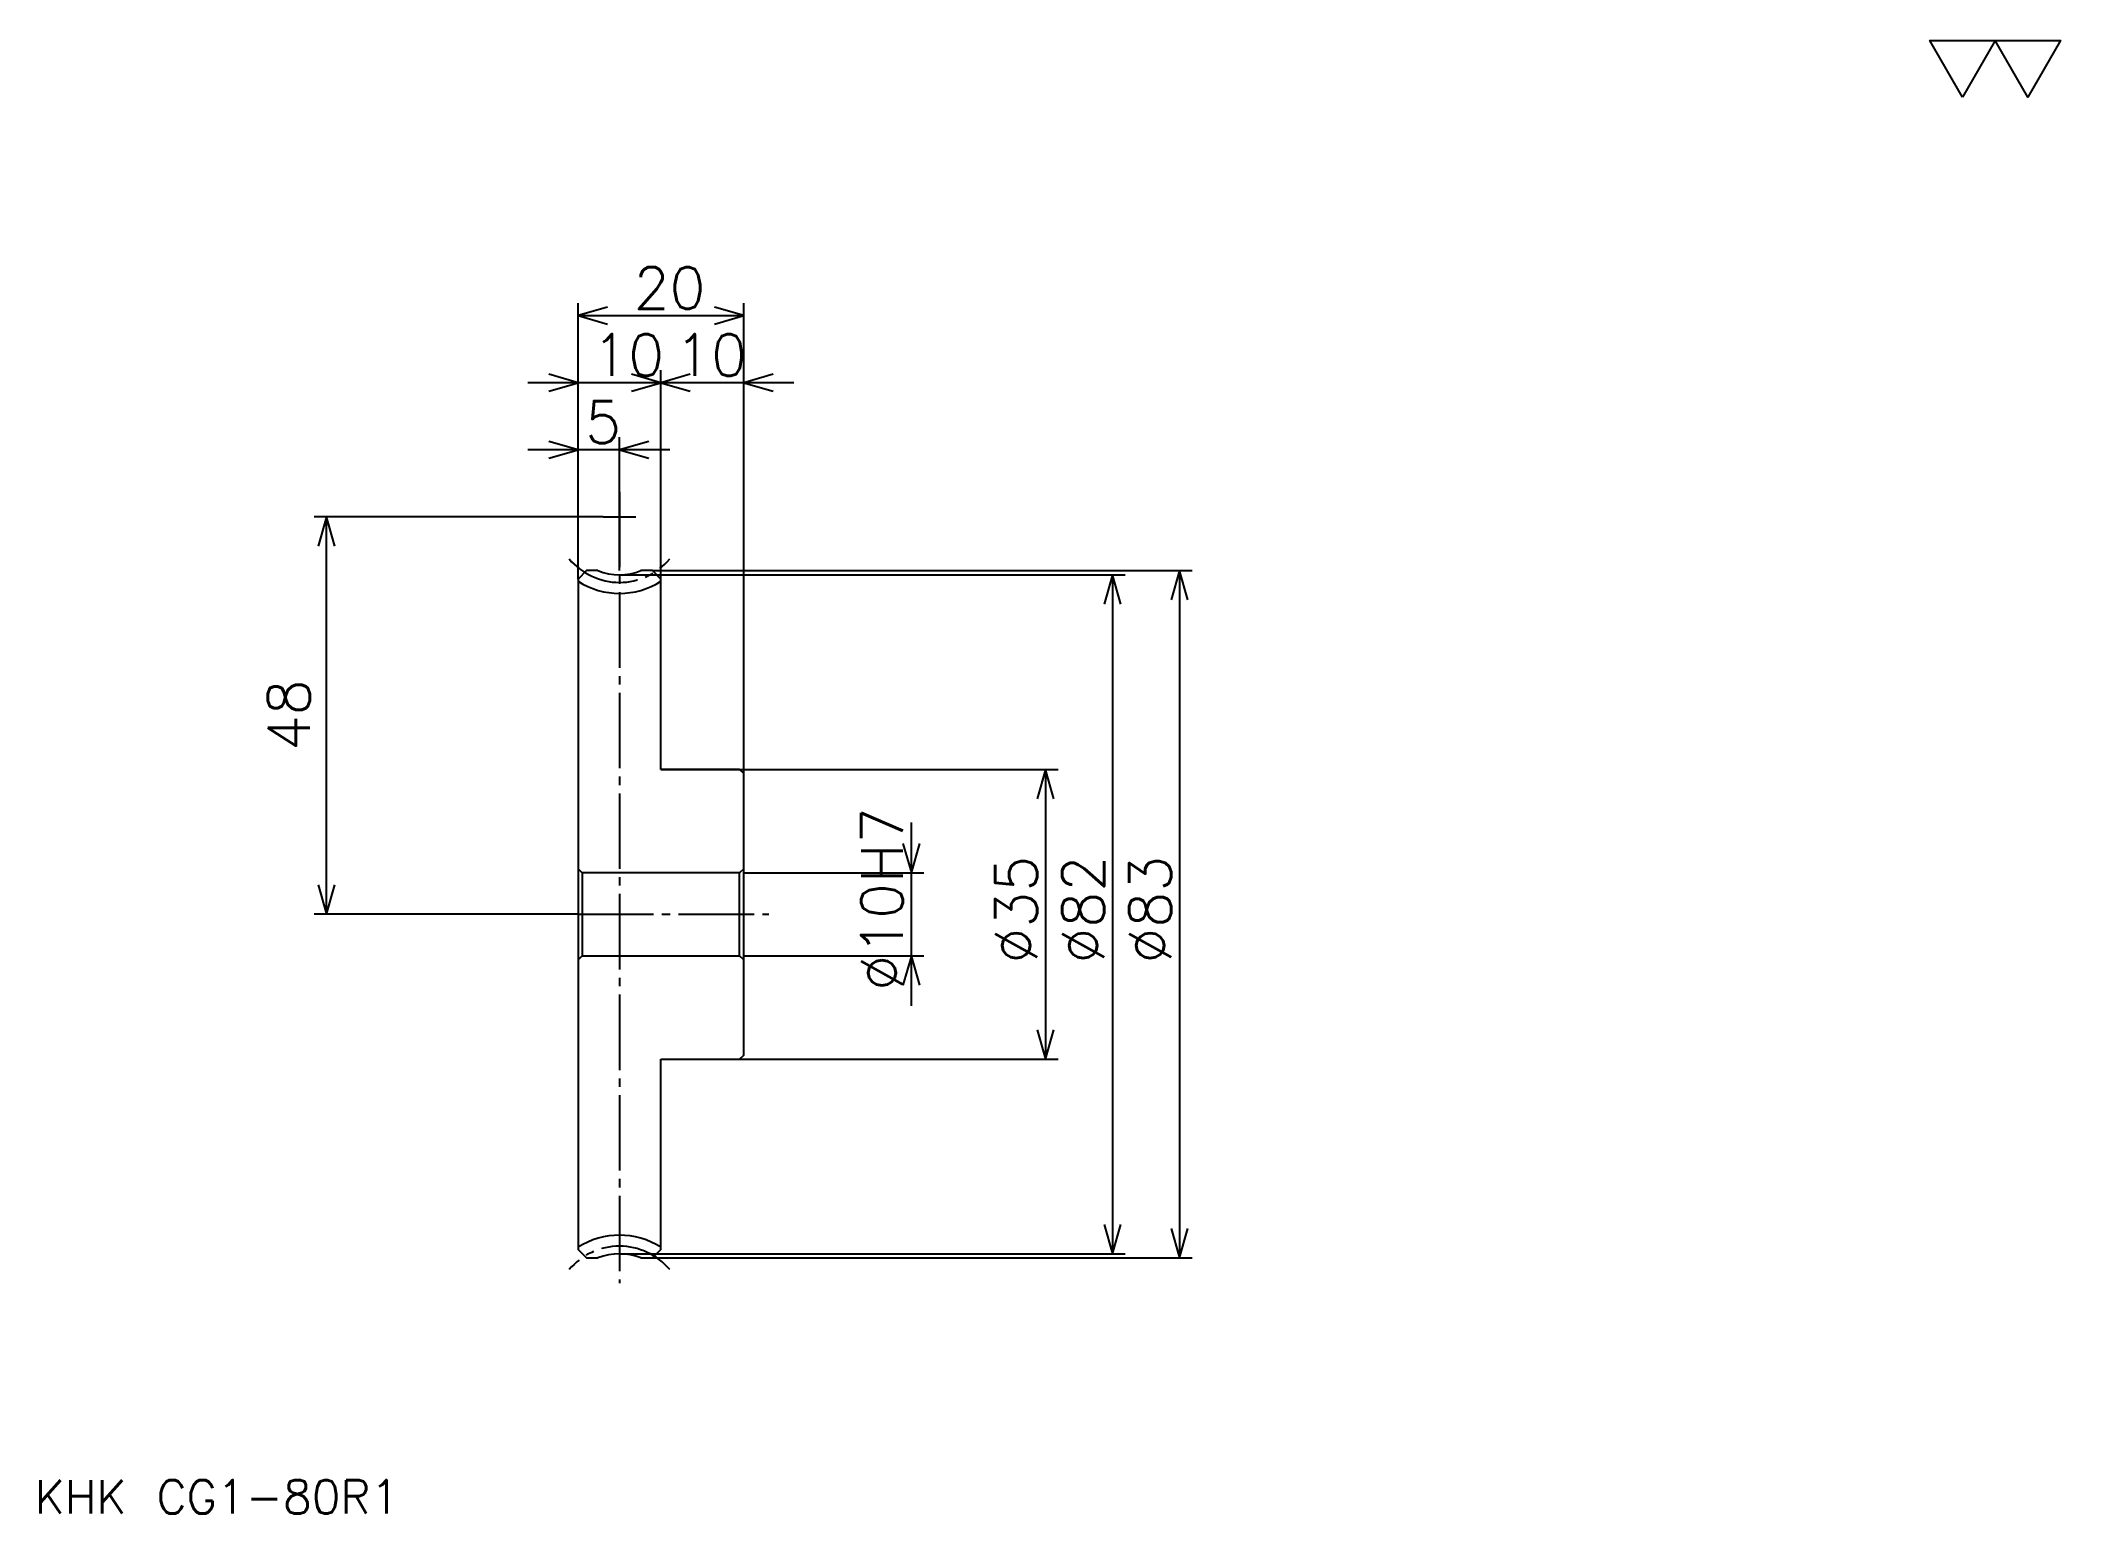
# Model space of a CAD drawing. Extents: x 11 to 255, y 11 to 189.
import ezdxf

# ---------------------------------------------------------------- set-up
doc = ezdxf.new("R2010")
doc.units = 0
doc.linetypes.add('DASHDOT', pattern=[12.146341, 9.109756, -1.012195, 1.012195, -1.012195])
doc.layers.get('0').update_dxf_attribs({"linetype": 'CONTINUOUS'})
doc.layers.add('DASHDOT', color=6, linetype='DASHDOT')
doc.styles.add('KANJI', font='TXT', dxfattribs={"bigfont": 'BIGFONT'})

msp = doc.modelspace()

# ---------------------------------------------------------------- linework, layer by layer
at = {"color": 5}
for p, q in [((75.743896, 125.006104), (75.743896, 157.317078)), ((95.743896, 125.006104), (95.743896, 157.317078)), ((75.743896, 155.798782), (95.743896, 155.798782)), ((85.743896, 125.006104), (85.743896, 149.219513)), ((91.81707, 147.701233), (69.670723, 147.701233)), ((101.81707, 147.701233), (79.670723, 147.701233)), ((86.81707, 139.603668), (69.670723, 139.603668)), ((80.743896, 125.006104), (80.743896, 141.121948)), ((78.780479, 131.506104), (43.859749, 131.506104)), ((45.378044, 83.506104), (45.378044, 131.506104)), ((75.743896, 123.993912), (75.743896, 125.006104)), ((80.743896, 124.506104), (95.743896, 124.506104)), ((84.731705, 125.006104), (95.743896, 125.006104)), ((85.743896, 123.993912), (85.743896, 125.006104)), ((95.743896, 125.006104), (149.896332, 125.006104)), ((95.743896, 100.506104), (95.743896, 125.006104)), ((95.743896, 124.506104), (141.798782, 124.506104)), ((140.280487, 124.506104), (140.280487, 42.506104)), ((148.378052, 125.006104), (148.378052, 42.006104)), ((85.743896, 101.006104), (95.743896, 101.006104)), ((95.743896, 101.006104), (133.701218, 101.006104)), ((132.182922, 101.006104), (132.182922, 66.006104)), ((115.987801, 72.43293), (115.987801, 94.579277)), ((95.743896, 88.506104), (117.506088, 88.506104)), ((75.743896, 83.506104), (43.859749, 83.506104)), ((95.743896, 78.506104), (117.506088, 78.506104)), ((85.743896, 66.006104), (95.743896, 66.006104)), ((95.743896, 66.006104), (133.701218, 66.006104)), ((80.743896, 42.506104), (95.743896, 42.506104)), ((84.731705, 42.006104), (95.743896, 42.006104)), ((95.743896, 42.506104), (141.798782, 42.506104)), ((95.743896, 42.006104), (149.896332, 42.006104))]:
    msp.add_line(p, q, dxfattribs=at)
at = {"color": 4}
for p, q in [((95.743896, 89.006104), (95.243896, 88.506104)), ((75.743896, 78.006104), (76.243896, 78.506104)), ((95.743896, 78.006104), (95.243896, 78.506104))]:
    msp.add_line(p, q, dxfattribs=at)
at = {"color": 7}
msp.add_lwpolyline([(242.926834, 182.195129), (238.979279, 189.037567), (254.769516, 189.037567), (250.82196, 182.195129), (246.87439, 189.037567), (242.926834, 182.195129)], dxfattribs=at)
at = {"color": 5}
for points in [[(79.286583, 156.810974), (75.743896, 155.798782), (79.286583, 154.786591)], [(92.201218, 154.786591), (95.743896, 155.798782), (92.201218, 156.810974)], [(72.20121, 146.689026), (75.743896, 147.701233), (72.20121, 148.713409)], [(82.201218, 146.689026), (85.743896, 147.701233), (82.201218, 148.713409)], [(89.286575, 148.713409), (85.743896, 147.701233), (89.286575, 146.689026)], [(99.286575, 148.713409), (95.743896, 147.701233), (99.286575, 146.689026)], [(72.20121, 138.591461), (75.743896, 139.603668), (72.20121, 140.61586)], [(84.286575, 140.61586), (80.743896, 139.603668), (84.286575, 138.591461)], [(46.390236, 127.963425), (45.378044, 131.506104), (44.365845, 127.963425)], [(141.292679, 120.963425), (140.280487, 124.506104), (139.268295, 120.963425)], [(149.390228, 121.463425), (148.378052, 125.006104), (147.365845, 121.463425)], [(133.195114, 97.463425), (132.182922, 101.006104), (131.170731, 97.463425)], [(114.975601, 92.048782), (115.987801, 88.506104), (117, 92.048782)], [(44.365845, 87.04879), (45.378044, 83.506104), (46.390236, 87.04879)], [(117, 74.963425), (115.987801, 78.506104), (114.975601, 74.963425)], [(131.170731, 69.548782), (132.182922, 66.006104), (133.195114, 69.548782)], [(139.268295, 46.048786), (140.280487, 42.506104), (141.292679, 46.048786)], [(147.365845, 45.548786), (148.378052, 42.006104), (149.390228, 45.548786)]]:
    msp.add_lwpolyline(points, dxfattribs=at)
at = {"color": 4}
for points in [[(78.145821, 125.006104), (76.756088, 125.006104), (75.743896, 123.993912), (75.743896, 78.006104)], [(85.743896, 101.006104), (85.743896, 123.993912), (84.731705, 125.006104), (83.341972, 125.006104)], [(85.743896, 66.006104), (95.243896, 66.006104), (95.743896, 66.506104), (95.743896, 100.506104), (95.243896, 101.006104), (85.743896, 101.006104)], [(75.743896, 89.006104), (76.243896, 88.506104), (76.243896, 78.506104), (95.243896, 78.506104), (95.243896, 88.506104), (76.243896, 88.506104)], [(75.743896, 78.006104), (75.743896, 43.018299), (76.756088, 42.006104), (78.145821, 42.006104)], [(83.341972, 42.006104), (84.731705, 42.006104), (85.743896, 43.018299), (85.743896, 66.006104)]]:
    msp.add_lwpolyline(points, dxfattribs=at)
for centre, radius, start, end in [((80.743896, 131.506104), 7, 248.21321192, 291.78678997), ((80.743896, 131.506104), 9.25, 237.27956006, 302.72043994), ((80.743896, 35.506104), 9.25, 57.27956006, 122.72043994), ((80.743896, 35.506104), 7, 68.21321003, 111.78678808)]:
    msp.add_arc(centre, radius, start, end, dxfattribs=at)
at = {"layer": 'DASHDOT', "color": 7}
for p, q in [((80.743896, 134.542694), (80.743896, 38.969517)), ((78.780479, 131.506104), (82.707314, 131.506104)), ((75.743896, 83.506104), (98.780479, 83.506104))]:
    msp.add_line(p, q, dxfattribs=at)
for centre, start, end in [((80.743896, 131.506104), 219.99999848, 320.00000152), ((80.743896, 35.506104), 39.99999848, 140.00000152)]:
    msp.add_arc(centre, 7.92, start, end, dxfattribs=at)

# ---------------------------------------------------------------- texts
at = {"color": 7, "style": 'KANJI'}
for s, height, p in [('20', 5.060976, (82.454262, 156.608536)), ('10', 5.060976, (77.454262, 148.510986)), ('10', 5.060976, (87.454262, 148.510986)), ('5', 5.060976, (76.599083, 140.413422)), ('KHK CG1-80R1', 4.04878, (10.121951, 11.134147))]:
    msp.add_text(s, height=height, dxfattribs=at).set_placement(p)
for s, p in [('48', (43.353653, 103.204277)), ('%%c10H7', (114.975601, 74.269821)), ('%%c35', (131.170731, 77.559456)), ('%%c82', (139.268295, 77.559456)), ('%%c83', (147.365845, 77.559456))]:
    msp.add_text(s, height=5.060976, rotation=90, dxfattribs=at).set_placement(p)

doc.saveas('drawing.dxf')
